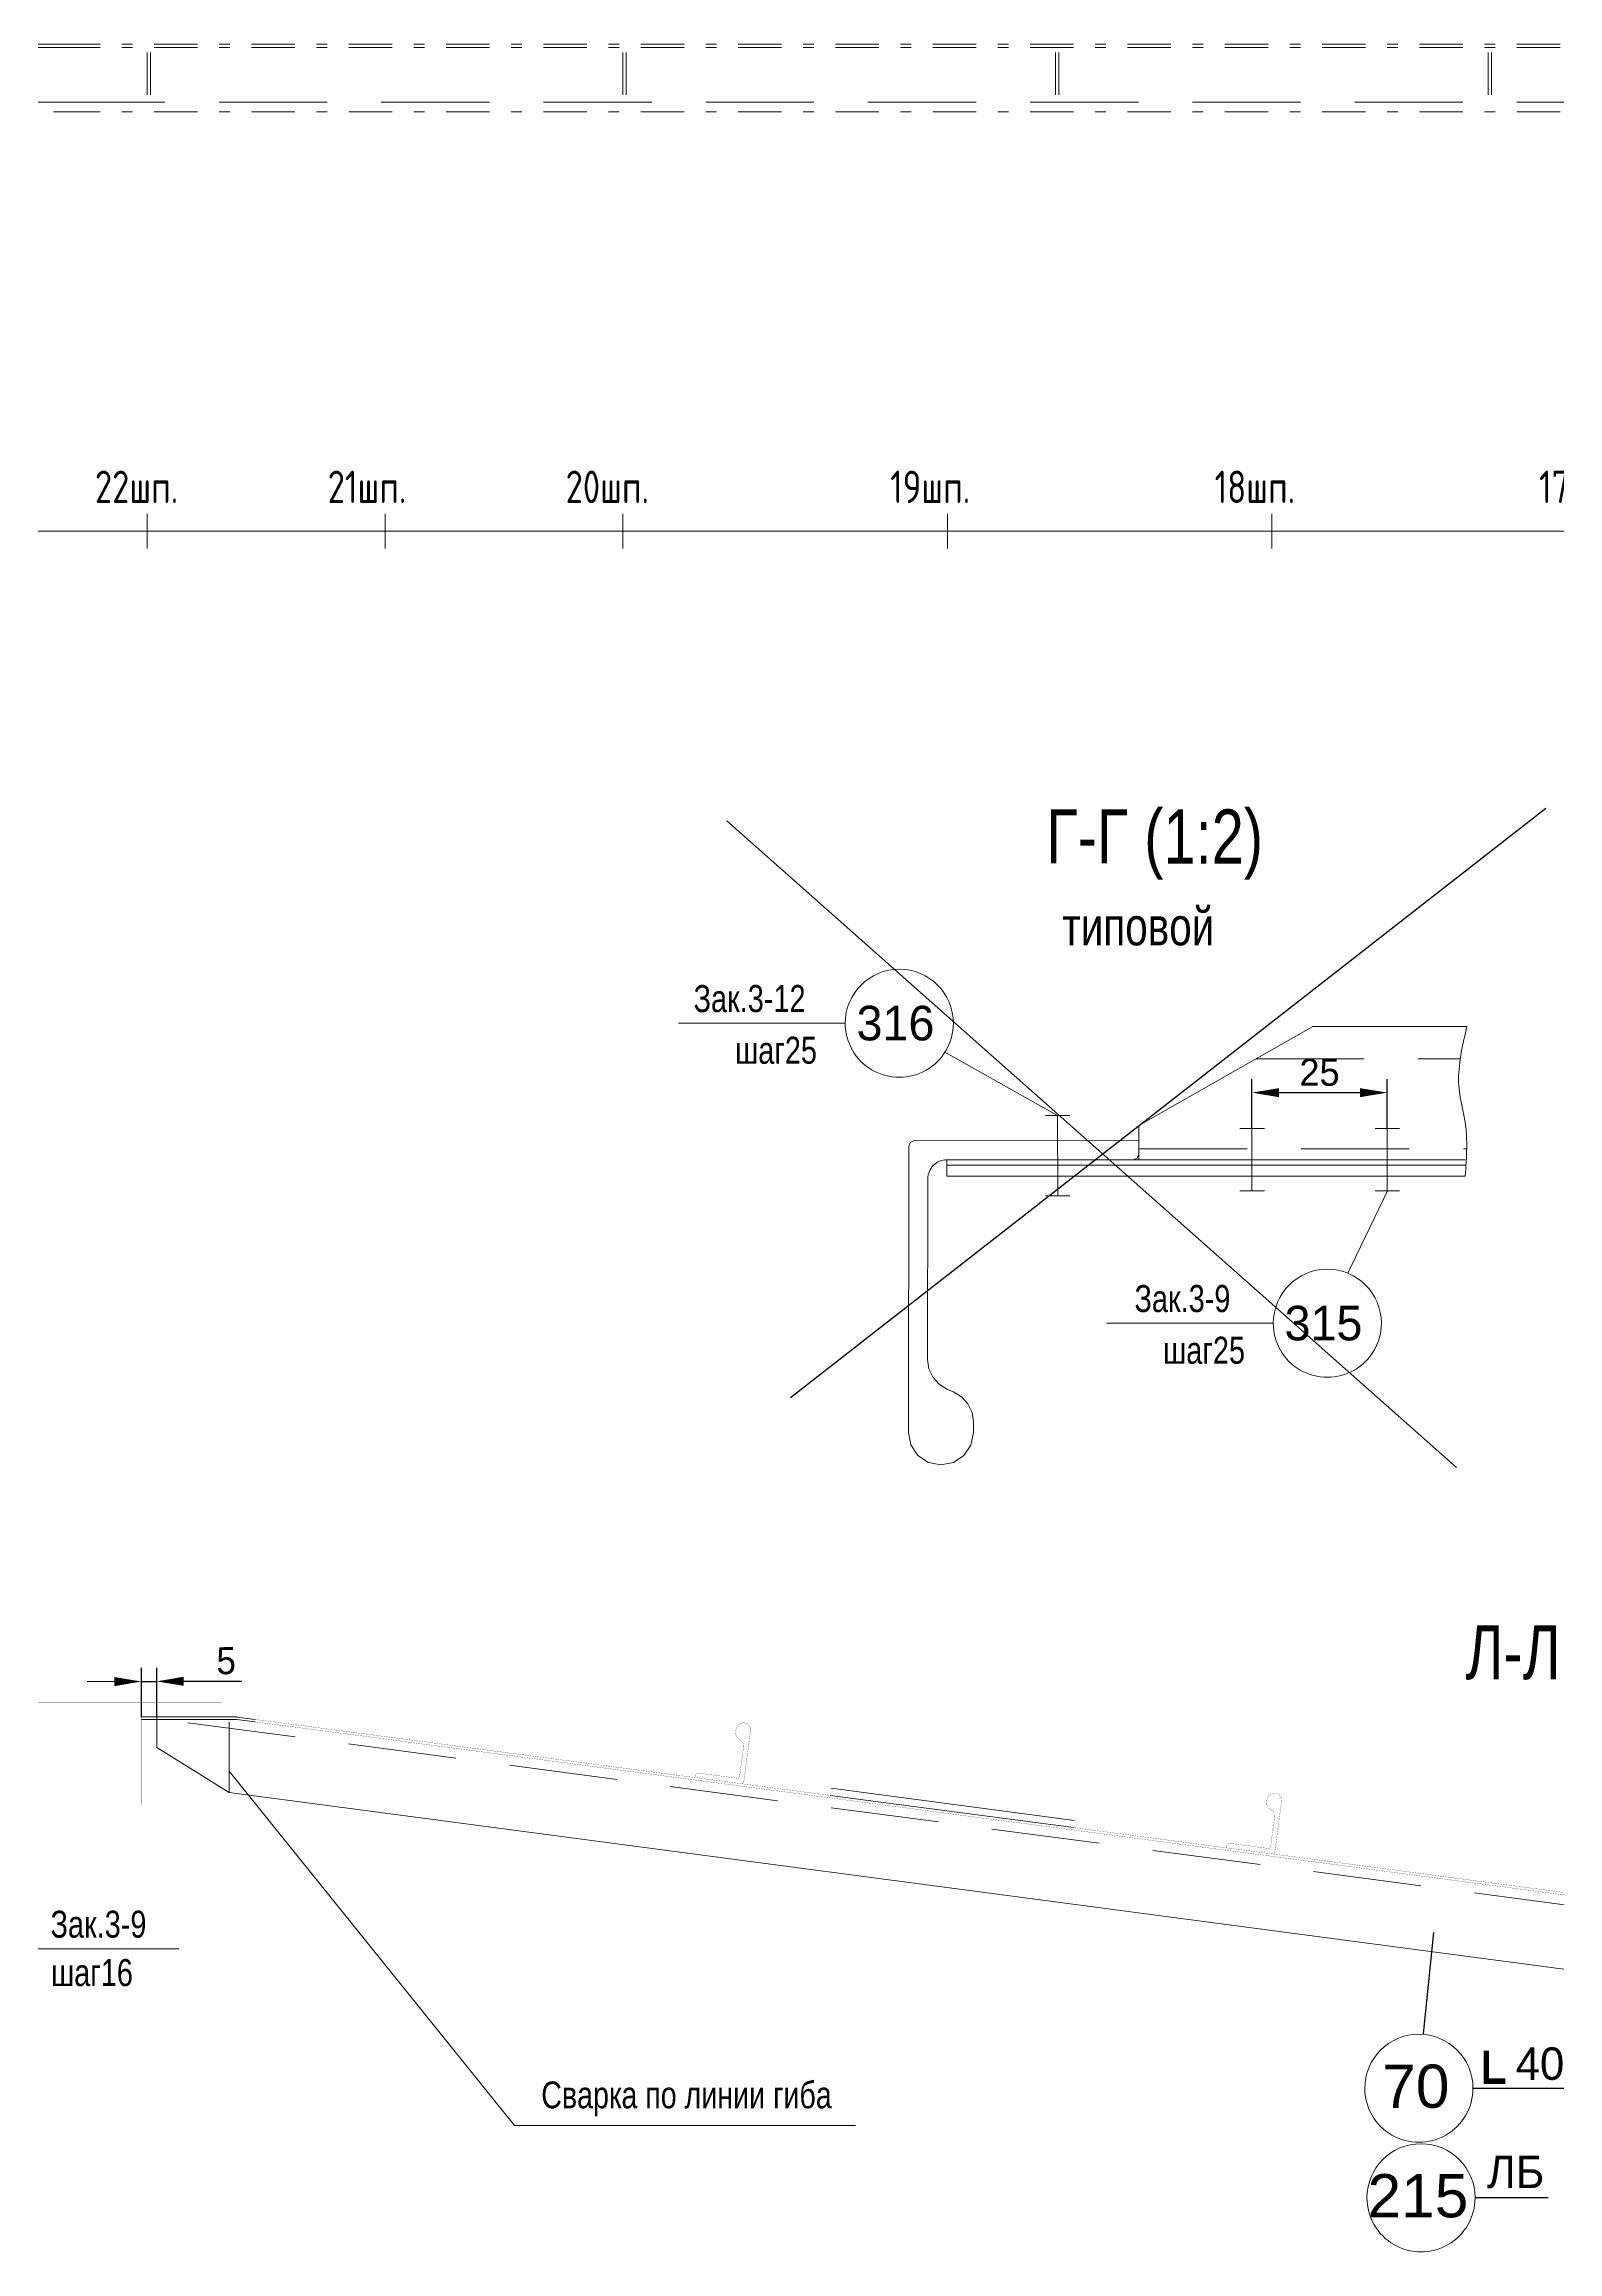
# Model space of a CAD drawing. Header units: millimetres. Extents: x 42007 to 66896, y -556 to 10827.
# Drawn here: x 45966 to 47365, y 1212 to 3254 of the extents above; entities that cross this region are included whole.
import ezdxf
from ezdxf.enums import TextEntityAlignment as Align

# ---------------------------------------------------------------- set-up
doc = ezdxf.new("R2010")
doc.units = ezdxf.units.MM
for name, pattern in [('K5LT32769', [0]), ('K5LT32770', [0]), ('K5LT32781', [90, 40, -20, 10, -20]), ('K5LT32782', [150, 100, -50])]:
    doc.linetypes.add(name, pattern=pattern)
doc.layers.get('Defpoints').update_dxf_attribs({"color": 250})
doc.layers.add('pen_7', color=1, linetype='Continuous')
doc.styles.add('KTEXTSTYLE', font='GOST_AU.SHX', dxfattribs={"width": 0.96, "height": 5})
doc.styles.add('style5', font='arial.ttf', dxfattribs={"height": 3})
doc.dimstyles.new('ISO-10', dxfattribs={"dimscale": 10, "dimtxt": 2.5, "dimasz": 2.5, "dimexe": 1.25, "dimexo": 0, "dimtad": 1, "dimdec": 0, "dimtxsty": 'Standard', "dimcen": 2.5, "dimclrd": 7, "dimclre": 7, "dimclrt": 6, "dimadec": 0, "dimazin": 0, "dimtfac": 1, "dimtdec": 0, "dimtmove": 0, "dimatfit": 3, "dimfxl": 0, "dimarcsym": 0})

# ---------------------------------------------------------------- blocks, each defined once
blk = doc.blocks.new('*D138')
at = {"color": 7, "lineweight": -2, "transparency": 16777216}
for p, q in [((46030.7, 1739.5), (46005.7, 1739.4)), ((46055.9, 1706.6), (46055.7, 1752.1)), ((46055.7, 1739.6), (46069.9, 1739.7)), ((46070.1, 1706.7), (46069.9, 1752.2)), ((46094.9, 1739.8), (46148.5, 1740))]:
    blk.add_line(p, q, dxfattribs=at)
at = {"color": 7, "transparency": 16777216}
for points in [[(46030.7, 1743.7), (46030.7, 1735.3), (46055.7, 1739.6)], [(46094.9, 1744), (46094.9, 1735.6), (46069.9, 1739.7)]]:
    blk.add_solid(points, dxfattribs=at)
at = {"layer": 'Defpoints', "color": 0, "transparency": 16777216}
for p in [(46069.9, 1739.7), (46055.9, 1706.6), (46070.1, 1706.7)]:
    blk.add_point(p, dxfattribs=at)
at = {"color": 6, "transparency": 16777216, "insert": (46134.1, 1758.7), "char_height": 25, "attachment_point": 5, "rotation": 0.2519}
blk.add_mtext('\\H25.0;\\W0.965;\\Q0;\\Q0;5\\H25.0;\\W0.965;\\Q0;', dxfattribs=at)
blk = doc.blocks.new('*D183')
at = {"color": 7, "lineweight": -2, "transparency": 16777216}
for p, q in [((47082.5, 2251.4), (47082.5, 2296.8)), ((47207.5, 2251.4), (47207.5, 2296.8)), ((47107.5, 2284.3), (47182.5, 2284.3))]:
    blk.add_line(p, q, dxfattribs=at)
at = {"color": 7, "transparency": 16777216}
for points in [[(47107.5, 2288.4), (47107.5, 2280.1), (47082.5, 2284.3)], [(47182.5, 2288.4), (47182.5, 2280.1), (47207.5, 2284.3)]]:
    blk.add_solid(points, dxfattribs=at)
at = {"layer": 'Defpoints', "color": 0, "transparency": 16777216}
for p in [(47207.5, 2284.3), (47082.5, 2251.4), (47207.5, 2251.4)]:
    blk.add_point(p, dxfattribs=at)
at = {"color": 6, "transparency": 16777216, "insert": (47145, 2303), "char_height": 25, "attachment_point": 5}
blk.add_mtext('25', dxfattribs=at)

msp = doc.modelspace()

# ---------------------------------------------------------------- linework, layer by layer
at = {"color": 7, "linetype": 'K5LT32781', "lineweight": 18}
for p, q in [((45501.004, 3254.096), (46001.393, 3254.096)), ((45501.004, 3253.983), (46001.393, 3253.983)), ((45501.004, 3251.096), (46001.393, 3251.096)), ((45501.004, 3251.047), (46001.393, 3251.047)), ((45501.004, 3251.009), (46001.393, 3251.009)), ((45977.521, 3254.096), (48132.66, 3254.096)), ((45977.521, 3253.983), (48132.66, 3253.983)), ((45977.521, 3251.096), (48132.66, 3251.096)), ((45977.521, 3251.047), (48132.66, 3251.047)), ((45977.521, 3251.009), (48132.66, 3251.009)), ((46061.004, 3207.126), (46061.004, 3246.503)), ((46064.004, 3207.126), (46064.004, 3246.503)), ((46501.004, 3207.126), (46501.004, 3246.503)), ((46504.004, 3207.126), (46504.004, 3246.503)), ((46901.004, 3207.126), (46901.004, 3246.503)), ((46904.004, 3207.126), (46904.004, 3246.503)), ((47301.004, 3207.126), (47301.004, 3246.503)), ((47304.004, 3207.126), (47304.004, 3246.503)), ((45614.362, 3191.565), (46001.393, 3191.565)), ((45977.521, 3191.565), (48132.66, 3191.565))]:
    msp.add_line(p, q, dxfattribs=at)
at = {"color": 7, "linetype": 'K5LT32782', "lineweight": 18}
for p, q in [((45621.134, 3200.487), (46001.393, 3200.487)), ((45977.521, 3200.487), (48132.66, 3200.487)), ((47086.073, 2315.506), (47275.027, 2315.506)), ((46977.999, 2232.283), (47280.555, 2232.283)), ((46800.429, 2222.211), (46837.553, 2222.211)), ((48577.029, 1373.516), (46086.371, 1703.126))]:
    msp.add_line(p, q, dxfattribs=at)
at = {"color": 7, "linetype": 'K5LT32769', "lineweight": 18}
for p, q in [((46061.004, 2787.706), (46061.004, 2819.706)), ((46281.004, 2787.706), (46281.004, 2819.706)), ((46501.004, 2787.706), (46501.004, 2819.706)), ((46801.004, 2787.706), (46801.004, 2819.706)), ((47101.004, 2787.706), (47101.004, 2819.706)), ((46706.44, 2348.476), (46552.357, 2348.476)), ((46977.999, 2253.997), (47138.784, 2345.505)), ((47138.784, 2345.505), (47281.287, 2345.505)), ((46798.623, 2321.633), (46902.236, 2263.538)), ((46891.735, 2263.188), (46914.264, 2263.188)), ((46902.745, 2263.363), (46902.999, 2188.741)), ((46977.999, 2222.283), (46977.999, 2253.997)), ((47071.449, 2251.224), (47093.978, 2251.224)), ((47082.459, 2251.399), (47082.459, 2193.565)), ((47196.449, 2251.224), (47218.978, 2251.224)), ((47207.459, 2251.399), (47207.459, 2193.565)), ((46765.408, 2234.674), (46764.989, 1969.924)), ((46766.951, 2238.384), (46765.408, 2234.674)), ((46770.666, 2239.916), (46766.951, 2238.384)), ((46977.999, 2239.703), (46770.666, 2239.916)), ((46976.456, 2223.743), (46977.999, 2227.453)), ((46977.999, 2227.453), (46978.018, 2239.703)), ((46782.596, 2037.487), (46782.862, 2205.781)), ((46972.74, 2222.211), (46800.405, 2222.211)), ((46800.429, 2217.211), (46800.429, 2222.211)), ((46800.429, 2217.211), (47279.707, 2217.211)), ((46800.429, 2217.211), (46800.429, 2207.067)), ((46800.429, 2207.067), (47279.707, 2207.067)), ((46864.894, 2222.283), (47280.037, 2222.283)), ((46972.74, 2222.211), (46976.456, 2223.743)), ((47026.622, 2222.212), (47280.032, 2222.211)), ((46891.735, 2188.741), (46914.264, 2188.741)), ((47071.449, 2193.565), (47093.978, 2193.565)), ((47171.251, 2117.215), (47207.714, 2193.565)), ((47196.449, 2193.565), (47218.978, 2193.565)), ((47102.189, 2070.991), (46948.106, 2070.991)), ((46783.878, 2028.762), (46782.596, 2037.487)), ((46787.644, 2020.786), (46783.878, 2028.762)), ((46793.564, 2014.25), (46787.644, 2020.786)), ((46801.129, 2009.718), (46793.564, 2014.25)), ((46806.472, 2007.508), (46801.129, 2009.718)), ((46814.037, 2002.976), (46806.472, 2007.508)), ((46819.958, 1996.44), (46814.037, 2002.976)), ((46823.723, 1988.464), (46819.958, 1996.44)), ((46825.005, 1979.739), (46823.723, 1988.464)), ((46764.989, 1969.924), (46767.255, 1958.44)), ((46822.688, 1958.352), (46824.99, 1969.829)), ((46824.99, 1969.829), (46825.005, 1979.739)), ((46767.255, 1958.44), (46773.743, 1948.697)), ((46773.743, 1948.697), (46783.466, 1942.179)), ((46783.466, 1942.179), (46794.942, 1939.877)), ((46794.942, 1939.877), (46806.427, 1942.142)), ((46806.427, 1942.142), (46816.169, 1948.63)), ((46816.169, 1948.63), (46822.688, 1958.352)), ((46055.781, 1704.577), (46143.201, 1704.573)), ((46055.783, 1706.785), (46143.201, 1706.823)), ((46070.05, 1706.817), (46070.079, 1678.654)), ((46136.742, 1701.885), (46136.742, 1636.861)), ((46144.053, 1704.518), (46160.493, 1702.343)), ((46144.34, 1706.743), (46160.788, 1704.573)), ((46070.079, 1678.654), (46136.742, 1636.861)), ((46136.742, 1656.676), (46400.68, 1329.032)), ((48489.757, 1325.591), (46136.742, 1636.861)), ((46692.532, 1634.233), (46917.532, 1604.469)), ((46693.417, 1640.925), (46918.417, 1611.161)), ((45936.292, 1492.31), (46090.375, 1492.31)), ((46400.68, 1329.032), (46715.912, 1329.032))]:
    msp.add_line(p, q, dxfattribs=at)
at = {"color": 7, "linetype": 'K5LT32770', "lineweight": 18}
for p, q in [((43412.445, 2803.706), (45977.521, 2803.706)), ((45977.521, 2803.706), (52439.59, 2803.706))]:
    msp.add_line(p, q, dxfattribs=at)
at = {"color": 1}
for p, q in [((46596.968, 2535.656), (47271.594, 1937.625)), ((46655.888, 2002.436), (47354.081, 2547.44))]:
    msp.add_line(p, q, dxfattribs=at)
at = {"color": 0}
for p, q in [((47241.263, 1413.591), (47250.587, 1507.548)), ((47286.845, 1363.358), (47490.401, 1363.455)), ((47356.322, 1262.061), (47288.833, 1262.061))]:
    msp.add_line(p, q, dxfattribs=at)
at = {"color": 7, "linetype": 'K5LT32769', "const_width": 0.18}
for points in [[(45927.532, 1720.548), (46101.007, 1720.548), (46130.032, 1720.548)], [(46136.782, 1716.048), (46136.782, 1707.048), (46055.782, 1707.048), (46055.782, 1626.048), (46046.782, 1626.048), (46046.782, 1716.048), (46136.782, 1716.048)], [(46144.054, 1704.517), (48579.531, 1382.346)], [(46144.169, 1706.766), (48579.826, 1384.577)], [(46612.608, 1646.167), (46618.922, 1693.901), (46618.468, 1697.366), (46616.343, 1700.139), (46613.116, 1701.478), (46609.652, 1701.024), (46606.878, 1698.899), (46605.539, 1695.672), (46605.201, 1693.116), (46605.332, 1690.642), (46606.347, 1688.382), (46608.108, 1686.641), (46609.532, 1685.677), (46611.293, 1683.936), (46612.307, 1681.676), (46612.439, 1679.203), (46608.737, 1651.218), (46607.221, 1650.057), (46569.748, 1655.014), (46568.233, 1653.853), (46567.819, 1650.73), (46611.092, 1645.006), (46612.608, 1646.167)], [(47103.558, 1581.223), (47109.872, 1628.957), (47109.418, 1632.421), (47107.293, 1635.195), (47104.066, 1636.534), (47100.601, 1636.08), (47097.828, 1633.955), (47096.489, 1630.727), (47096.151, 1628.172), (47096.282, 1625.698), (47097.296, 1623.438), (47099.058, 1621.697), (47100.481, 1620.733), (47102.243, 1618.992), (47103.257, 1616.732), (47103.389, 1614.259), (47099.687, 1586.274), (47098.171, 1585.113), (47060.698, 1590.07), (47059.182, 1588.909), (47058.769, 1585.786), (47102.042, 1580.062), (47103.558, 1581.223)]]:
    msp.add_lwpolyline(points, dxfattribs=at)
at = {"color": 0, "const_width": 5}
msp.add_lwpolyline([(47299.12, 1398.251), (47299.12, 1369.931), (47316.831, 1369.931)], dxfattribs=at)
at = {"color": 7, "linetype": 'K5LT32769', "lineweight": 18}
for centre, radius, start, end in [((46756.44, 2348.476), 50, 0, 179.999977), ((46756.44, 2348.476), 50, 179.999977, 0), ((46800.405, 2204.711), 17.5, 89.920792, 179.920916), ((47152.189, 2070.991), 50, 0, 179.999977), ((47152.189, 2070.991), 50, 179.999977, 0), ((46143.201, 1698.048), 8.775, 86.233071, 90), ((46143.201, 1698.048), 6.525, 86.232559, 90), ((46143.201, 1698.048), 6.525, 82.463368, 86.232609), ((46143.634, 1703.299), 3.509, 81.120145, 87.64788), ((47236.845, 1363.358), 50, 0, 179.999977), ((47236.845, 1363.358), 50, 179.999977, 0), ((47238.833, 1262.061), 50, 0, 179.999977), ((47238.833, 1262.061), 50, 179.999977, 0)]:
    msp.add_arc(centre, radius, start, end, dxfattribs=at)
msp.add_open_spline([(47281.287, 2345.505), (47277.647, 2329.639), (47272.607, 2309.431), (47274.028, 2285.363), (47276.191, 2273.787), (47278.953, 2261.535), (47280.912, 2247.847), (47281.32, 2229.504), (47280.344, 2215.784), (47279.707, 2207.067)], degree=3, knots=[0, 0, 0, 0, 3.18870195, 3.91751708, 4.64509821, 5.46108703, 6.34474361, 7.31093015, 9, 9, 9, 9], dxfattribs=at)

# ---------------------------------------------------------------- texts
at = {"color": 7, "attachment_point": 1}
for s, insert, char_height, style in [('{\\H12x;\\W0.965;22шп.}', (46012.729, 2859.631), 2.5, 'KTEXTSTYLE'), ('{\\H12x;\\W0.965;21шп.}', (46227.967, 2859.631), 2.5, 'KTEXTSTYLE'), ('{\\H12x;\\W0.965;20шп.}', (46447.967, 2859.631), 2.5, 'KTEXTSTYLE'), ('{\\H12x;\\W0.965;19шп.}', (46747.967, 2859.631), 2.5, 'KTEXTSTYLE'), ('{\\H12x;\\W0.965;18шп.}', (47047.967, 2859.631), 2.5, 'KTEXTSTYLE'), ('{\\H12x;\\W0.965;17шп.}', (47347.967, 2859.631), 2.5, 'KTEXTSTYLE'), ('\\H3.5;\\W0.965;\\Q15;\\Q0;\\W0.765;\\H35.00;типовой', (46907.066, 2455.531), 3, 'style5'), ('\\H3.5;\\W0.965;\\Q15;\\Q0;\\W0.765;\\H25.00;Зак.3-12', (46566.24, 2383.818), 3, 'style5'), ('\\H3.5;\\W0.965;\\Q15;\\Q0;\\W0.765;\\H25.00;шаг25', (46604.604, 2335.99), 3, 'style5'), ('\\H3.5;\\W0.965;\\Q15;\\Q0;\\W0.765;\\H25.00;Зак.3-9', (46973.895, 2106.334), 3, 'style5'), ('\\H3.5;\\W0.965;\\Q15;\\Q0;\\W0.765;\\H25.00;шаг25', (47000.353, 2058.505), 3, 'style5'), ('\\H3.5;\\W0.965;\\Q15;\\Q0;\\W0.765;\\H25.00;Зак.3-9', (45971.701, 1527.653), 3, 'style5'), ('\\H3.5;\\W0.965;\\Q15;\\Q0;\\W0.765;\\H25.00;шаг16', (45972.157, 1482.885), 3, 'style5'), ('{\\H10x;\\W0.965;40х30х3}', (47326.273, 1401.163), 3, 'style5'), ('\\H3.5;\\W0.965;\\Q15;\\Q0;\\W0.765;\\H24.75;Сварка по линии гиба', (46425.438, 1369.604), 3, 'style5'), ('\\H3.5;\\W0.965;\\Q15;\\Q0;\\H30.00;ЛБ', (47299.85, 1301.107), 3, 'style5')]:
    msp.add_mtext(s, dxfattribs=dict(at, insert=insert, char_height=char_height, style=style))
at = {"color": 7, "char_height": 3, "attachment_point": 1, "rotation": 359.99983, "style": 'style5'}
for s, insert in [('\\H3.5;\\W0.965;\\Q15;\\Q0;\\W0.765;\\H50.00;Г-Г (1:2)', (46892.403, 2546.229)), ('\\H3.5;\\W0.965;\\Q15;\\Q0;\\W0.765;\\H50.00;Л-Л', (47279.997, 1791.668))]:
    msp.add_mtext(s, dxfattribs=dict(at, insert=insert))
at = {"layer": 'pen_7', "color": 2, "linetype": 'Continuous', "style": 'style5'}
for s, p in [('70', (47234.006, 1365.265)), ('215', (47235.993, 1263.968))]:
    msp.add_text(s, height=40, dxfattribs=at).set_placement(p, align=Align.MIDDLE_CENTER)
at = {"layer": 'pen_7', "color": 2, "linetype": 'Continuous', "char_height": 40, "attachment_point": 1, "style": 'style5'}
for s, insert in [('\\H3.5;\\W0.965;\\Q15;\\Q0;\\H32.00;316', (46716.927, 2364.619)), ('\\H3.5;\\W0.965;\\Q15;\\Q0;\\H32.00;315', (47112.675, 2087.134))]:
    msp.add_mtext(s, dxfattribs=dict(at, insert=insert))

# ---------------------------------------------------------------- dimensions: what is measured, and where the dimension line sits
at = {"color": 4}
dim = msp.add_linear_dim(base=(47207.459, 2284.253), p1=(47082.459, 2251.399), p2=(47207.459, 2251.399), text='25', dimstyle='ISO-10', override={"dimfxl": 1.25}, dxfattribs=at)
dim.commit()
dim.dimension.update_dxf_attribs({"geometry": '*D183', "text_midpoint": (47144.959, 2303.003)})
at = {"color": 0}
dim = msp.add_linear_dim(base=(46069.919, 1739.685), p1=(46055.861, 1706.607), p2=(46070.064, 1706.669), angle=0.251904, text='\\H25.0;\\W0.965;\\Q0;\\Q0;5\\H25.0;\\W0.965;\\Q0;', dimstyle='ISO-10', override={"dimfxl": 1.25}, dxfattribs=at)
dim.commit()
dim.dimension.update_dxf_attribs({"geometry": '*D138', "text_midpoint": (46134.21, 1739.967), "dimtype": 161})

doc.saveas('drawing.dxf')
